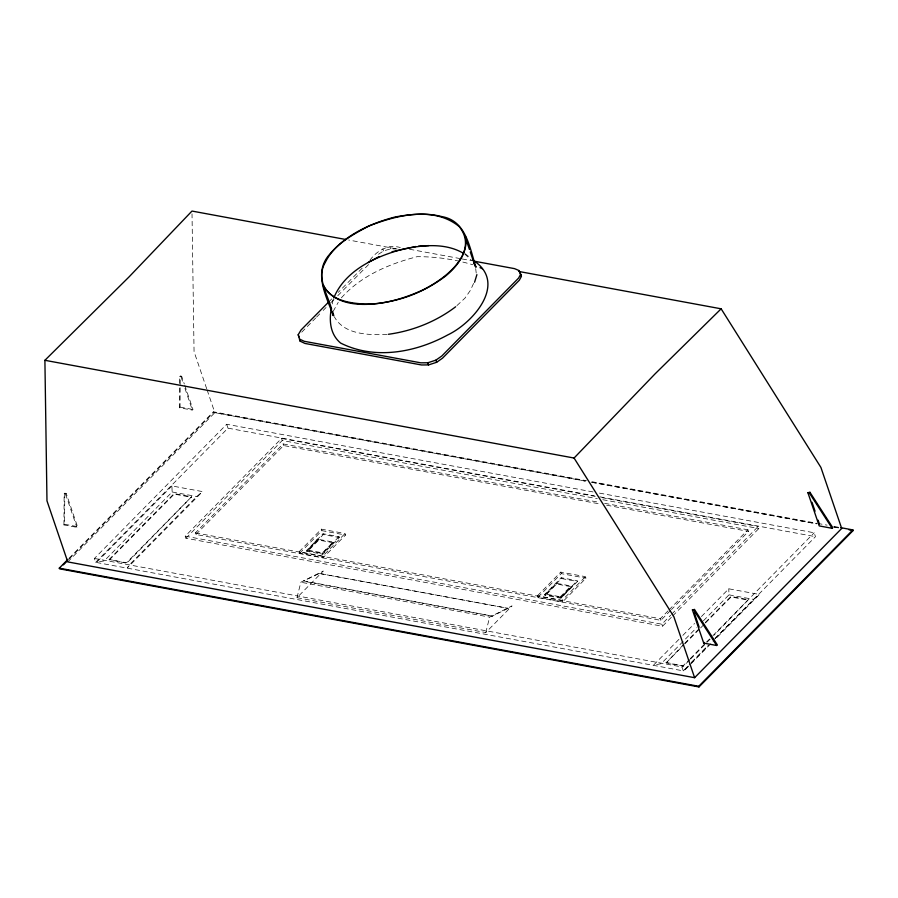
<?xml version="1.0" encoding="UTF-8"?>
<svg xmlns="http://www.w3.org/2000/svg" width="898" height="898" viewBox="0 0 898 898"><rect width="100%" height="100%" fill="white"/><g stroke="black" fill="none" stroke-linecap="round" stroke-linejoin="round"><path stroke-width="0.67" stroke-dasharray="4.49 3.37" d="M63.938 524.926L64.14 493.821L64.791 493.159L66.205 493.429L77.52 526.655L76.869 527.317L63.938 524.926L64.577 524.264L64.791 493.159M184.719 385.208L192.991 409.488L192.363 410.128L179.42 407.737L179.578 384.748M179.589 383.401L179.634 376.644L180.262 376.004L181.677 376.262L184.292 383.929M179.42 407.737L180.06 407.108L180.262 376.004M332.215 303.962L333.237 299.225M296.991 597.686L300.841 582.241L323.269 571.027L296.991 597.686L485.773 632.551L512.051 605.892L489.635 617.117L300.841 582.241M485.773 632.551L489.635 617.117M473.583 283.42L470.417 290.335L464.94 298.158L456.599 305.892M333.147 311.404L338.232 302.345M317.51 538.935L306.813 551.305L306.532 550.496L323.044 533.738L339.017 536.69L339.287 537.509L322.786 554.257L306.813 551.305L323.325 534.557L339.287 537.509M545.737 594.083L556.378 583.285L570.96 585.979L571.207 586.72L556.637 584.026L545.995 594.824L545.737 594.083L560.318 596.777L560.924 598.248L577.156 580.68L577.436 581.5L560.924 598.248L544.951 595.295L544.682 594.476L561.183 577.728L577.156 580.68M339.017 536.69L322.505 553.437L322.786 554.257M369.819 260.42C376.599 250.699 388.385 243.919 400.328 247.545M341.386 297.844C360.974 275.821 389.07 263.922 417.076 256.693C435.878 256.559 454.747 259.365 472.73 264.742M593.05 491.936L226.689 424.26L94.436 558.444L95.671 562.328L683.299 670.873L690.158 663.891M691.146 662.904L708.791 644.977M714.673 638.994L815.474 536.667L814.172 532.772L598.551 492.946M64.14 493.821L66.205 493.429M179.634 376.644L181.677 376.262M69.045 558.253L213.387 411.8L586.461 480.699M69.281 558.893L213.634 412.44L585.328 481.092M67.765 561.912L214.835 412.676L585.732 481.182M362.152 268.188L338.254 292.344M301.762 332.148L315.636 318.072M316.579 317.117L321.282 312.336M368.584 264.562L336.514 296.969M95.671 562.328L227.991 428.155L594.353 495.819M171.911 485.941L96.681 562.271L104.269 560.846L172.135 491.981L171.911 485.941L202.544 491.599L127.303 567.929L128.852 565.381L196.718 496.515L202.544 491.599M109.107 559.499L174.077 493.586L191.521 496.807L126.73 563.248L109.107 559.499L126.551 562.72L191.521 496.807M109.287 560.026L174.257 494.113L191.701 497.335M671.334 617.33L662.533 626.254L185.92 538.216L185.224 536.173L281.534 438.46L596.586 496.65M185.92 538.216L282.23 440.503L597.282 498.693M670.503 610.539L660.838 620.338L195.977 534.478L195.427 532.873L283.083 443.938L599.134 502.319M195.977 534.478L283.633 445.543L601.065 504.182M299.113 551.742L321.383 529.158L345.045 533.524L345.55 535.028L323.28 557.624L299.629 553.247L299.113 551.742L322.775 556.12L345.045 533.524M299.629 553.247L321.888 530.662L345.55 535.028M333.326 542.785L318.756 540.091L308.115 550.889L307.857 550.137L318.498 539.339L333.079 542.033L333.326 542.785L322.685 553.583L306.532 550.496M307.857 550.137L322.438 552.831L333.079 542.033M537.453 595.767L560.767 572.116L585.462 576.673L585.979 578.177L562.664 601.84L537.969 597.271L537.453 595.767L562.148 600.335L585.462 576.673M537.969 597.271L561.284 573.62L585.979 578.177M544.951 595.295L561.463 578.548L577.436 581.5M560.318 596.777L570.96 585.979M560.565 597.518L571.207 586.72M195.427 532.873L660.288 618.733L668.022 610.887M668.988 609.91L747.933 529.798L748.483 531.414L671.468 609.551M185.224 536.173L661.837 624.211L670.638 615.287M671.614 614.288L758.148 526.497L758.844 528.54L672.31 616.331M678.944 639.354L653.542 665.137L661.13 663.701L696.534 627.769M682.85 635.391L694.581 623.493M701.417 616.556L728.772 588.796L759.405 594.454L715.437 639.062M703.426 620.787L728.996 594.835L728.772 588.796M689.496 660.12L683.591 666.103L666.148 662.881L683.681 644.382M684.669 643.383L699.43 628.409M705.345 622.415L730.938 596.44L748.382 599.662L714.101 635.144M666.148 662.881L683.861 644.91M684.848 643.911L699.609 628.926M700.597 627.927L704.537 623.93M705.514 622.931L731.107 596.968L748.562 600.19M94.436 558.444L681.919 666.967L689.316 659.592M690.304 658.593L705.48 643.069M706.4 642.126L711.957 636.615M712.945 635.616L814.172 532.772M690.483 659.121L706.232 643.136M707.22 642.137L710.172 639.14M687.677 666.249L684.164 670.795L690.023 664.846M691.606 662.253L708.331 645.28M715.212 638.298L753.579 599.381L759.405 594.454M691 663.846L714.449 640.061M329.88 300.785L331.744 298.911M323.19 310.416L326.041 307.531M330.801 302.738L335.571 297.934M572.318 586.001L560.644 597.428L544.682 594.476M378.529 254.257L383.536 250.912L390.652 248.881L397.118 248.959M319.34 573.463L508.122 608.328L319.34 573.463L303.67 580.894L492.497 616.118L303.704 581.253M508.122 608.328L492.497 616.118M387.049 334.516C368.955 335.145 344.125 334.831 334.303 316.725M395.984 248.757L348.66 240.024M409.522 249.24L460.831 258.714M462.178 258.961L471.023 260.6M591.973 481.721L816.248 523.152M817.607 523.399L827.092 525.15M833.872 526.408L839.293 527.407M592.209 482.372L816.484 523.792M834.119 527.047L839.54 528.046M591.243 482.204L816.608 523.826M833.815 527.014L839.069 527.979M180.06 407.108L192.991 409.488M599.853 496.841L815.474 536.667M602.087 497.672L758.148 526.497M602.783 499.715L758.844 528.54M604.646 503.329L747.933 529.798M606.577 505.192L748.483 531.414M172.135 491.981L196.718 496.515M728.996 594.835L753.579 599.381M64.577 524.264L77.52 526.655M665.968 662.365L683.591 666.103M465.007 253.629L469.598 257.232M464.592 253.865L471.764 260.667M213.387 411.8L213.634 412.44M681.919 666.967L683.299 670.873M660.288 618.733L660.838 620.338M661.837 624.211L662.533 626.254M560.767 572.116L561.284 573.62M561.183 577.728L561.463 578.548M556.378 583.285L556.637 584.026M562.148 600.335L562.664 601.84M389.923 246.737L390.652 248.881M382.806 248.768L383.536 250.912M323.044 533.738L323.325 534.557M321.383 529.158L321.888 530.662M318.498 539.339L318.756 540.091M322.438 552.831L322.685 553.583M322.775 556.12L323.28 557.624M281.534 438.46L282.23 440.503M283.083 443.938L283.633 445.543M206.686 388.722L194.058 351.634L192.015 213.847M207.124 390.001L214.835 412.676M181.048 376.902L183.226 383.289M184.966 388.407L192.363 410.128M65.554 494.08L76.869 527.317M226.689 424.26L227.991 428.155M475.693 268.614L476.266 273.497"/><path stroke-width="1.35" d="M331.407 308.216C328.949 320.709 330.161 334.37 340.6 343.058C374.601 360.12 415.482 352.577 447.698 334.954C473.616 322.663 508.448 282.331 472.539 259.892M474.582 282.23L476.905 274.62M333.742 298.013C345.191 270.13 376.082 256.143 403.561 248.993C423.149 245.008 445.341 242.718 463.368 253.247M520.694 274.238L518.573 278.111L441.805 356.012L435.9 360.143L427.841 362.758L420.78 362.826L304.22 341.296L299.438 339.04L300.168 341.184L304.95 343.44L421.51 364.97L428.571 364.902L436.63 362.298L442.534 358.156L519.302 280.255L521.424 276.382L519.145 270.601L514.543 268.637L473.751 261.105M300.168 341.184L298.215 334.718L301.032 330.004L328.949 301.728M44.9 360.3L574.069 458.036L654.968 373.972L721.139 308.811L820.907 467.42L841.695 528.462L694.614 677.698L67.765 561.912L46.977 500.86L44.9 360.3L129.11 276.842L191.981 211.064L345.966 239.519M840.651 527.654L852.864 529.91L853.1 530.561L698.981 686.936L59.504 568.816L59.268 568.176L68.068 559.241M63.421 564.853L67.328 560.88M692.403 609.865L694.48 609.473L717.3 644.831L716.649 645.494L703.718 643.103L692.403 609.865L693.828 610.135L716.649 645.494M807.897 492.688L809.951 492.306L832.772 527.665L832.143 528.305L819.212 525.914L807.897 492.688L809.322 492.946L832.143 528.305M693.828 610.135L694.48 609.473M809.322 492.946L809.951 492.306M703.718 643.103L704.369 642.44M59.268 568.176L698.734 686.285L852.864 529.91M455.668 306.757C436.147 321.607 412.653 330.958 388.396 334.292M368.068 262.553L379.147 256.559M392.056 251.732L415.841 246.512M418.457 246.209L428.728 245.592M721.139 308.811L518.651 271.432M849.037 529.809L853.1 530.561M480.003 267.649L482.338 268.749M574.069 458.036L673.837 616.645L694.614 677.698M473.684 262.699L476.03 267.245C469.519 247.971 466.421 220.796 441.962 216.62C426.572 212.602 410.386 214.162 394.929 217.035C370.414 223.445 345.786 234.782 329.353 254.65C313.054 273.048 326.49 296.542 333.315 315.703L332.024 311.247M323.325 284.778C330.116 300.561 350.018 303.277 365.149 304.085C384.097 304.355 402.63 298.798 419.871 291.334C442.074 281.411 480.677 253.382 459.192 226.565C433.813 205.844 396.568 215.127 368.854 226.027C352.139 234.928 333.876 244.615 325.267 262.429C316.051 277.707 327.635 294.286 331.62 309.125M322.842 284.947C337.334 310.787 375.633 305.601 399.543 299.113C416.189 294.477 431.747 286.473 445.543 276.113C456.97 266.728 468.453 252.136 465.557 236.488M521.424 276.382L519.145 270.601M698.734 686.285L698.981 686.936M812.005 502.274L815.058 511.22M818.1 520.167L819.403 524.005M694.356 613.042L699.149 627.107M465.074 236.645L469.441 249.453M470.305 252.024L475.109 266.111M435.9 360.143L436.63 362.298M427.841 362.758L428.571 364.902M332.485 311.685L333.798 315.535M298.215 334.718L298.944 336.862"/></g></svg>
